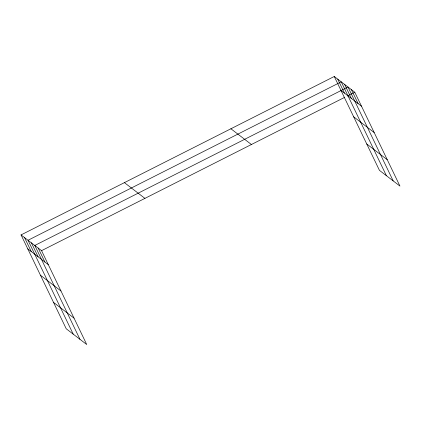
<?xml version="1.0" encoding="UTF-8"?>
<svg xmlns="http://www.w3.org/2000/svg" width="421" height="421" viewBox="0 0 421 421"><rect width="100%" height="100%" fill="white"/><g stroke="black" fill="none" stroke-linecap="round" stroke-linejoin="round"><path stroke-width="0.63" d="M21.05 234.913L41.563 250.653L86.731 344.515L66.223 328.769L21.05 234.913L334.269 76.485L354.777 92.231L399.95 186.087L379.437 170.347L334.269 76.485M41.563 250.653L344.441 97.456M347.314 96.004L354.777 92.231M340.989 90.452L361.497 106.192M353.677 116.817L374.19 132.557M366.749 143.982L387.262 159.722M230.903 128.768L251.416 144.508M124.411 182.63L144.924 198.375M27.77 248.874L48.283 264.62M40.458 275.239L60.971 290.985M53.535 302.404L74.043 318.15M351.393 89.631L358.113 103.598M393.182 180.893L348.009 87.036L34.79 245.459L79.964 339.321M344.625 84.437L351.346 98.398M386.41 175.699L341.242 81.837L28.023 240.265L73.196 334.121M337.753 79.164L344.473 93.125M38.179 248.058L44.9 262.02M31.407 242.859L38.127 256.826M24.539 237.586L31.259 251.553"/></g></svg>
